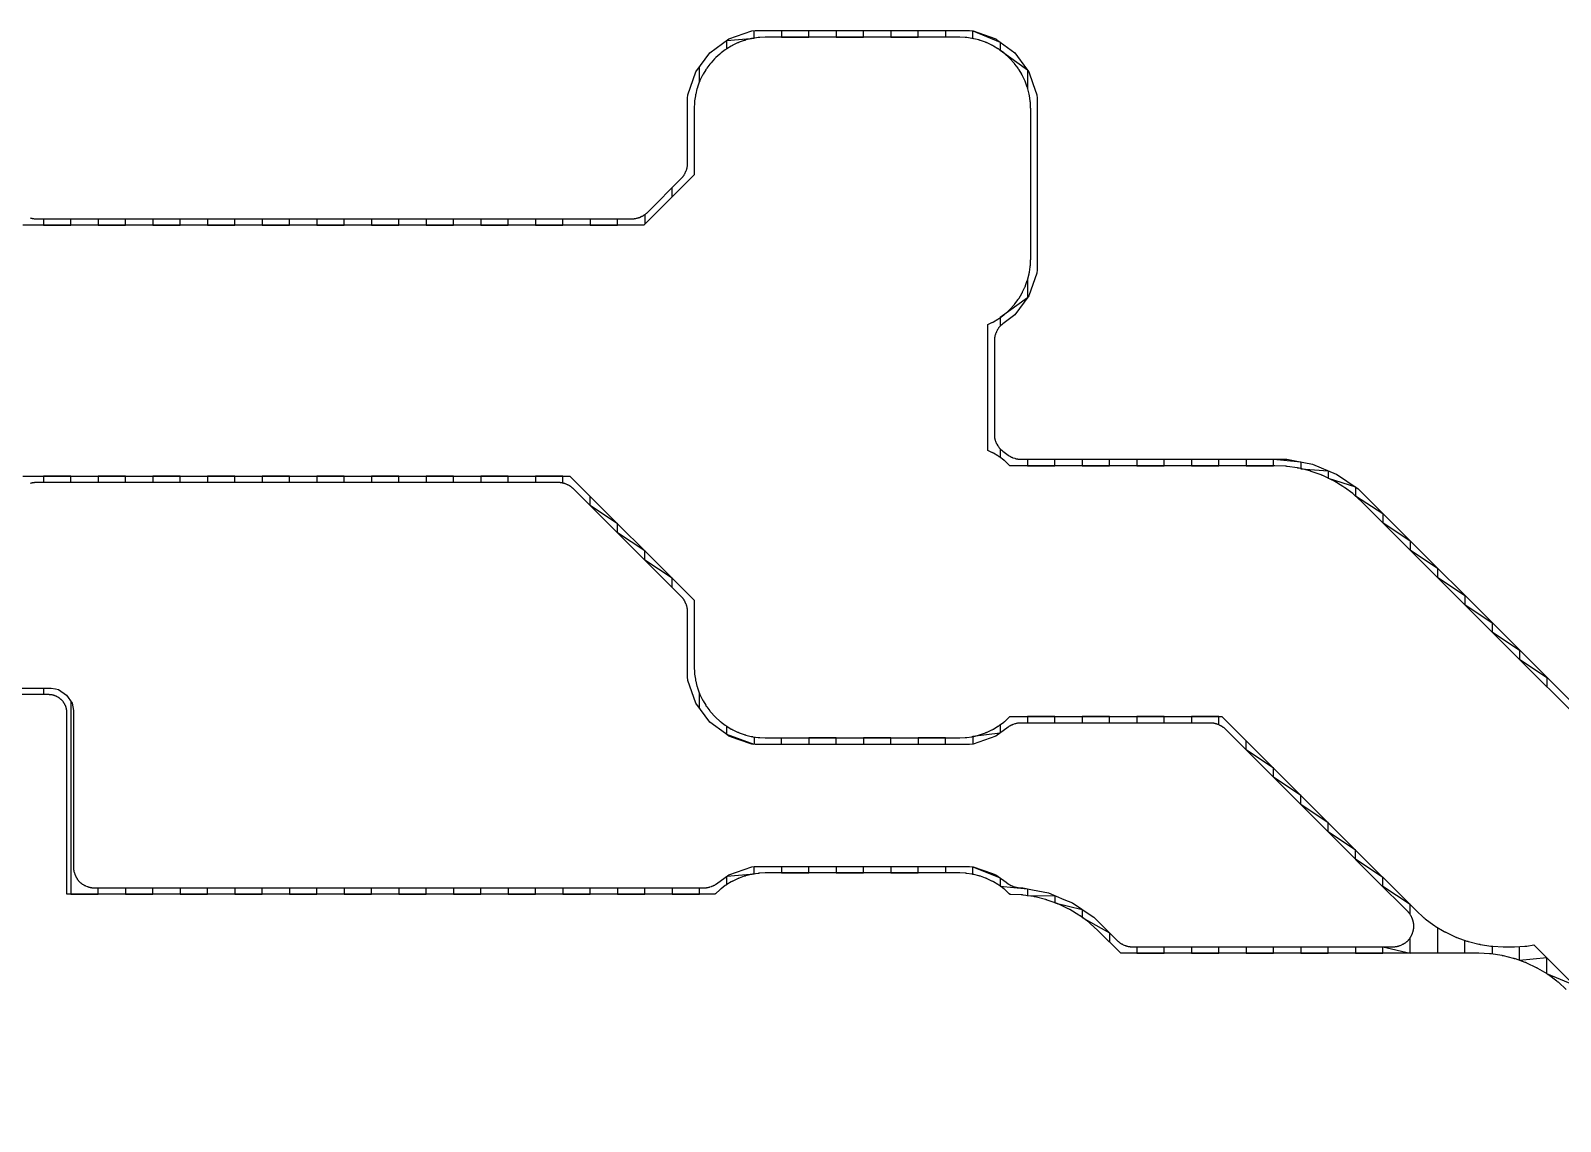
# Model space of a CAD drawing. Header units: metres. Extents: x 141.4 to 191.3, y -114.8 to -61.9.
# Drawn here: x 160.71 to 167.85, y -75.73 to -70.64 of the extents above; entities that cross this region are included whole.
import ezdxf

# ---------------------------------------------------------------- set-up
doc = ezdxf.new("R2010")
doc.units = ezdxf.units.M

msp = doc.modelspace()

# ---------------------------------------------------------------- linework, layer by layer
for points in [[(160.7112, -71.5168), (160.7132, -71.5174), (160.7152, -71.518), (160.7173, -71.5184), (160.7193, -71.5189), (160.7214, -71.5192), (160.7234, -71.5196), (160.7255, -71.5199), (160.7276, -71.5201), (160.7296, -71.5203), (160.7317, -71.5204), (160.7338, -71.5205), (160.7359, -71.5205), (163.5191, -71.5205), (163.5212, -71.5205), (163.5232, -71.5204), (163.5253, -71.5203), (163.5274, -71.5201), (163.5295, -71.5199), (163.5315, -71.5196), (163.5336, -71.5192), (163.5357, -71.5189), (163.5377, -71.5184), (163.5397, -71.518), (163.5417, -71.5174), (163.5438, -71.5168), (163.5457, -71.5162), (163.5477, -71.5155), (163.5497, -71.5148), (163.5516, -71.514), (163.5597, -71.5107), (163.5617, -71.5098), (163.5636, -71.509), (163.5654, -71.5081), (163.5673, -71.5071), (163.5691, -71.5061), (163.5709, -71.505), (163.5727, -71.5039), (163.5744, -71.5028), (163.5762, -71.5016), (163.5778, -71.5004), (163.5795, -71.4991), (163.5811, -71.4978), (163.5827, -71.4965), (163.5843, -71.4951), (163.5858, -71.4937), (163.5873, -71.4922), (163.7482, -71.3313), (163.7497, -71.3298), (163.7511, -71.3283), (163.7525, -71.3267), (163.7538, -71.3251), (163.7551, -71.3235), (163.7564, -71.3218), (163.7576, -71.3202), (163.7588, -71.3184), (163.7599, -71.3167), (163.761, -71.3149), (163.7621, -71.3131), (163.7631, -71.3113), (163.7641, -71.3094), (163.765, -71.3076), (163.7658, -71.3057), (163.7667, -71.3037), (163.77, -71.2956), (163.7708, -71.2937), (163.7715, -71.2917), (163.7722, -71.2897), (163.7728, -71.2878), (163.7734, -71.2857), (163.774, -71.2837), (163.7744, -71.2817), (163.7749, -71.2797), (163.7752, -71.2776), (163.7756, -71.2755), (163.7759, -71.2735), (163.7761, -71.2714), (163.7763, -71.2693), (163.7764, -71.2672), (163.7765, -71.2652), (163.7765, -71.2631), (163.7765, -70.9577), (163.778, -70.9416), (163.8152, -70.8353), (163.8806, -70.7466), (163.9693, -70.6812), (164.0756, -70.644), (164.0917, -70.6425), (165.0923, -70.6425), (165.1084, -70.644), (165.2147, -70.6812), (165.2182, -70.6838), (165.3034, -70.7466), (165.3583, -70.821), (165.3688, -70.8353), (165.3877, -70.8894), (165.406, -70.9416), (165.4075, -70.9577), (165.4075, -71.7583), (165.406, -71.7744), (165.3688, -71.8807), (165.3034, -71.9694), (165.2467, -72.0112), (165.2467, -72.0112), (165.2451, -72.0124), (165.2434, -72.0138), (165.2417, -72.0152), (165.2404, -72.0163), (165.2389, -72.0177), (165.2373, -72.0191), (165.2358, -72.0205), (165.2344, -72.022), (165.2329, -72.0236), (165.2316, -72.0251), (165.2302, -72.0267), (165.2289, -72.0284), (165.2276, -72.03), (165.2264, -72.0317), (165.2252, -72.0334), (165.2241, -72.0352), (165.223, -72.037), (165.2219, -72.0388), (165.2209, -72.0406), (165.22, -72.0425), (165.219, -72.0444), (165.2182, -72.0463), (165.2173, -72.0482), (165.214, -72.0563), (165.2132, -72.0582), (165.2125, -72.0602), (165.2118, -72.0622), (165.2112, -72.0642), (165.2106, -72.0662), (165.21, -72.0682), (165.2096, -72.0702), (165.2091, -72.0723), (165.2088, -72.0743), (165.2084, -72.0764), (165.2081, -72.0784), (165.2079, -72.0805), (165.2077, -72.0826), (165.2076, -72.0847), (165.2075, -72.0867), (165.2075, -72.0888), (165.2075, -72.5272), (165.2075, -72.5293), (165.2076, -72.5314), (165.2077, -72.5335), (165.2079, -72.5352), (165.208, -72.5373), (165.2083, -72.5394), (165.2086, -72.5414), (165.2089, -72.5435), (165.2093, -72.5456), (165.2097, -72.5476), (165.2102, -72.5497), (165.2107, -72.5517), (165.2113, -72.5537), (165.212, -72.5557), (165.2126, -72.5577), (165.2134, -72.5596), (165.2142, -72.5616), (165.215, -72.5635), (165.2159, -72.5654), (165.2168, -72.5673), (165.2178, -72.5691), (165.2188, -72.5709), (165.2198, -72.5727), (165.2244, -72.5803), (165.2255, -72.5821), (165.2266, -72.5838), (165.2278, -72.5855), (165.229, -72.5872), (165.2303, -72.5889), (165.2316, -72.5905), (165.2329, -72.5921), (165.2343, -72.5936), (165.2357, -72.5952), (165.2372, -72.5967), (165.2387, -72.5981), (165.2402, -72.5995), (165.2418, -72.6009), (165.2434, -72.6022), (165.245, -72.6035), (165.2467, -72.6048), (165.2722, -72.6236), (165.2739, -72.6249), (165.2756, -72.626), (165.2774, -72.6272), (165.2791, -72.6282), (165.2809, -72.6293), (165.2828, -72.6303), (165.2846, -72.6312), (165.2865, -72.6322), (165.2884, -72.633), (165.2903, -72.6338), (165.2922, -72.6346), (165.2942, -72.6353), (165.2961, -72.636), (165.303, -72.6382), (165.3049, -72.6389), (165.3069, -72.6394), (165.3089, -72.64), (165.311, -72.6404), (165.313, -72.6409), (165.315, -72.6413), (165.3171, -72.6416), (165.3192, -72.6419), (165.3212, -72.6421), (165.3233, -72.6423), (165.3254, -72.6424), (165.3274, -72.6425), (165.3295, -72.6425), (166.5725, -72.6425), (166.6181, -72.6516), (166.6914, -72.6662), (166.8024, -72.7121), (166.8034, -72.7126), (166.9042, -72.7799), (167.7609, -73.6366), (167.7609, -73.6366), (167.8901, -73.7658)], [(163.9595, -70.7271), (163.9595, -70.6884), (164.087, -70.6778), (164.087, -70.6429), (164.2145, -70.6425), (164.2145, -70.673), (164.342, -70.673), (164.342, -70.6425), (164.4695, -70.6425), (164.4695, -70.673), (164.597, -70.673), (164.597, -70.6425), (164.7245, -70.6425), (164.7245, -70.673), (164.852, -70.673), (164.852, -70.6425), (164.9795, -70.6425), (164.9795, -70.673)], [(165.107, -70.6794), (165.107, -70.6439), (165.2345, -70.6958), (165.2345, -70.7341), (165.362, -70.8261), (165.362, -70.9091)], [(167.89, -73.8084), (167.6908, -73.6093), (167.6908, -73.6092), (166.9257, -72.8442), (166.9242, -72.8427), (166.9227, -72.8413), (166.8863, -72.8083), (166.8847, -72.8069), (166.8831, -72.8056), (166.8815, -72.8043), (166.8799, -72.803), (166.8404, -72.7738), (166.8387, -72.7726), (166.837, -72.7714), (166.8353, -72.7702), (166.8335, -72.7692), (166.7914, -72.7439), (166.7896, -72.7429), (166.7878, -72.7419), (166.7859, -72.7409), (166.784, -72.74), (166.7396, -72.719), (166.7377, -72.7181), (166.7358, -72.7173), (166.7339, -72.7165), (166.7319, -72.7158), (166.6857, -72.6993), (166.6857, -72.6993), (166.6856, -72.6992), (166.6836, -72.6985), (166.6817, -72.6979), (166.6797, -72.6974), (166.6777, -72.6968), (166.6301, -72.6849), (166.6281, -72.6844), (166.626, -72.684), (166.624, -72.6836), (166.6219, -72.6833), (166.5734, -72.6761), (166.5713, -72.6758), (166.5692, -72.6756), (166.5672, -72.6754), (166.5651, -72.6753), (166.516, -72.6729), (166.514, -72.6728), (166.5119, -72.6727), (165.2805, -72.6727), (165.2803, -72.6726), (165.2789, -72.6711), (165.2774, -72.6697), (165.2759, -72.6682), (165.2577, -72.6518), (165.2561, -72.6504), (165.2545, -72.649), (165.2529, -72.6477), (165.2512, -72.6465), (165.2315, -72.6319), (165.2298, -72.6306), (165.2281, -72.6295), (165.2264, -72.6283), (165.2246, -72.6272), (165.2035, -72.6146), (165.2017, -72.6136), (165.1999, -72.6126), (165.1981, -72.6116), (165.1962, -72.6107), (165.1773, -72.6017), (165.1773, -72.0143), (165.1962, -72.0053), (165.1981, -72.0044), (165.1999, -72.0034), (165.2017, -72.0024), (165.2035, -72.0014), (165.2246, -71.9888), (165.2264, -71.9877), (165.2281, -71.9865), (165.2298, -71.9854), (165.2315, -71.9841), (165.2512, -71.9695), (165.2529, -71.9683), (165.2545, -71.967), (165.2561, -71.9656), (165.2577, -71.9642), (165.2759, -71.9478), (165.2774, -71.9463), (165.2789, -71.9449), (165.2803, -71.9434), (165.2818, -71.9419), (165.2982, -71.9237), (165.2996, -71.9221), (165.301, -71.9205), (165.3023, -71.9189), (165.3035, -71.9172), (165.3181, -71.8975), (165.3194, -71.8958), (165.3205, -71.8941), (165.3217, -71.8924), (165.3228, -71.8906), (165.3354, -71.8695), (165.3364, -71.8677), (165.3374, -71.8659), (165.3384, -71.8641), (165.3393, -71.8622), (165.3498, -71.84), (165.3507, -71.8381), (165.3515, -71.8362), (165.3523, -71.8343), (165.353, -71.8323), (165.3613, -71.8092), (165.3613, -71.8092), (165.3613, -71.809), (165.362, -71.8071), (165.3626, -71.8052), (165.3632, -71.8032), (165.3637, -71.8012), (165.3696, -71.7774), (165.3701, -71.7754), (165.3706, -71.7734), (165.3709, -71.7713), (165.3713, -71.7692), (165.3749, -71.745), (165.3752, -71.7429), (165.3754, -71.7408), (165.3756, -71.7388), (165.3757, -71.7367), (165.3769, -71.7122), (165.377, -71.7101), (165.377, -71.708), (165.377, -71.008), (165.377, -71.0059), (165.3769, -71.0038), (165.3757, -70.9793), (165.3756, -70.9772), (165.3754, -70.9752), (165.3752, -70.9731), (165.3749, -70.971), (165.3713, -70.9468), (165.3709, -70.9447), (165.3706, -70.9426), (165.3701, -70.9406), (165.3696, -70.9386), (165.3637, -70.9148), (165.3632, -70.9128), (165.3626, -70.9108), (165.3619, -70.9088), (165.3613, -70.9068), (165.353, -70.8837), (165.3523, -70.8817), (165.3515, -70.8798), (165.3507, -70.8779), (165.3498, -70.876), (165.3393, -70.8538), (165.3384, -70.8519), (165.3374, -70.8501), (165.3364, -70.8483), (165.3354, -70.8465), (165.3228, -70.8254), (165.3217, -70.8236), (165.3205, -70.8219), (165.3194, -70.8202), (165.3181, -70.8185), (165.3035, -70.7988), (165.3023, -70.7971), (165.301, -70.7955), (165.2996, -70.7939), (165.2982, -70.7923), (165.2818, -70.7741), (165.2803, -70.7726), (165.2789, -70.7711), (165.2774, -70.7697), (165.2759, -70.7682), (165.2577, -70.7518), (165.2561, -70.7504), (165.2545, -70.749), (165.2529, -70.7477), (165.2512, -70.7465), (165.2315, -70.7319), (165.2298, -70.7306), (165.2281, -70.7295), (165.2264, -70.7283), (165.2246, -70.7272), (165.2035, -70.7146), (165.2017, -70.7136), (165.1999, -70.7126), (165.1981, -70.7116), (165.1962, -70.7107), (165.174, -70.7002), (165.1721, -70.6993), (165.1702, -70.6985), (165.1683, -70.6977), (165.1663, -70.697), (165.1432, -70.6887), (165.1432, -70.6887), (165.1414, -70.6881), (165.1393, -70.6875), (165.1373, -70.6869), (165.1352, -70.6863), (165.1114, -70.6804), (165.1094, -70.6799), (165.1074, -70.6794), (165.1053, -70.6791), (165.1032, -70.6787), (165.079, -70.6751), (165.0769, -70.6748), (165.0748, -70.6746), (165.0728, -70.6744), (165.0707, -70.6743), (165.0462, -70.6731), (165.0441, -70.673), (165.042, -70.673), (164.142, -70.673), (164.1399, -70.673), (164.1378, -70.6731), (164.1133, -70.6743), (164.1112, -70.6744), (164.1092, -70.6746), (164.1071, -70.6748), (164.105, -70.6751), (164.0808, -70.6787), (164.0787, -70.6791), (164.0766, -70.6794), (164.0746, -70.6799), (164.0726, -70.6804), (164.0488, -70.6863), (164.0468, -70.6868), (164.0448, -70.6874), (164.0428, -70.6881), (164.0408, -70.6887), (164.0177, -70.697), (164.0157, -70.6977), (164.0138, -70.6985), (164.0119, -70.6993), (164.01, -70.7002), (163.9878, -70.7107), (163.9859, -70.7116), (163.9841, -70.7126), (163.9823, -70.7136), (163.9805, -70.7146), (163.9594, -70.7272), (163.9576, -70.7283), (163.9559, -70.7295), (163.9542, -70.7306), (163.9525, -70.7319), (163.9328, -70.7465), (163.9311, -70.7477), (163.9295, -70.749), (163.9279, -70.7504), (163.9263, -70.7518), (163.9081, -70.7682), (163.9066, -70.7697), (163.9051, -70.7711), (163.9037, -70.7726), (163.9022, -70.7741), (163.8858, -70.7923), (163.8844, -70.7939), (163.883, -70.7955), (163.8817, -70.7971), (163.8805, -70.7988), (163.8659, -70.8185), (163.8646, -70.8202), (163.8635, -70.8219), (163.8623, -70.8236), (163.8612, -70.8254), (163.8486, -70.8465), (163.8476, -70.8483), (163.8466, -70.8501), (163.8456, -70.8519), (163.8447, -70.8538), (163.8342, -70.876), (163.8333, -70.8779), (163.8325, -70.8798), (163.8317, -70.8817), (163.831, -70.8837), (163.8227, -70.9068), (163.8227, -70.9068), (163.8227, -70.907), (163.822, -70.9089), (163.8214, -70.9108), (163.8208, -70.9128), (163.8203, -70.9148), (163.8144, -70.9386), (163.8139, -70.9406), (163.8134, -70.9426), (163.8131, -70.9447), (163.8127, -70.9468), (163.8091, -70.971), (163.8088, -70.9731), (163.8086, -70.9752), (163.8084, -70.9772), (163.8083, -70.9793), (163.8071, -71.0038), (163.807, -71.0059), (163.807, -71.008), (163.807, -71.3153), (163.5716, -71.5507), (160.6748, -71.5507)], [(163.832, -70.8809), (163.832, -70.8125)], [(163.577, -71.501), (163.577, -71.5453), (163.7045, -71.4178), (163.7045, -71.375)], [(160.772, -71.5205), (160.772, -71.5507), (160.8995, -71.5507), (160.8995, -71.5205), (161.027, -71.5205), (161.027, -71.5507), (161.1545, -71.5507), (161.1545, -71.5205), (161.282, -71.5205), (161.282, -71.5507), (161.4095, -71.5507), (161.4095, -71.5205), (161.537, -71.5205), (161.537, -71.5507), (161.6645, -71.5507), (161.6645, -71.5205), (161.792, -71.5205), (161.792, -71.5507), (161.9195, -71.5507), (161.9195, -71.5205), (162.047, -71.5205), (162.047, -71.5507), (162.1745, -71.5507), (162.1745, -71.5205), (162.302, -71.5205), (162.302, -71.5507), (162.4295, -71.5507), (162.4295, -71.5205), (162.557, -71.5205), (162.557, -71.5507), (162.6845, -71.5507), (162.6845, -71.5205), (162.812, -71.5205), (162.812, -71.5507), (162.9395, -71.5507), (162.9395, -71.5205), (163.067, -71.5205), (163.067, -71.5507), (163.1945, -71.5507), (163.1945, -71.5205), (163.322, -71.5205), (163.322, -71.5507), (163.4495, -71.5507), (163.4495, -71.5205)], [(165.362, -71.8069), (165.362, -71.8899), (165.2345, -71.9819), (165.2345, -72.0218)], [(165.2345, -72.5939), (165.2345, -72.6341)], [(165.362, -72.6425), (165.362, -72.6727), (165.4895, -72.6727), (165.4895, -72.6425), (165.617, -72.6425), (165.617, -72.6727), (165.7445, -72.6727), (165.7445, -72.6425), (165.872, -72.6425), (165.872, -72.6727), (165.9995, -72.6727), (165.9995, -72.6425), (166.127, -72.6425), (166.127, -72.6727), (166.2545, -72.6727), (166.2545, -72.6425), (166.382, -72.6425), (166.382, -72.6727), (166.5095, -72.6727), (166.5095, -72.6425), (166.637, -72.6553), (166.637, -72.6866), (166.7645, -72.6965), (166.7645, -72.7308), (166.892, -72.7718), (166.892, -72.8135), (167.0195, -72.8952), (167.0195, -72.938), (167.147, -73.0227), (167.147, -73.0655), (167.2745, -73.1502), (167.2745, -73.193), (167.402, -73.2777), (167.402, -73.3205), (167.5295, -73.4052), (167.5295, -73.448), (167.657, -73.5327), (167.657, -73.5755), (167.7845, -73.6602), (167.7845, -73.703)], [(160.6748, -72.7213), (163.2276, -72.7213), (163.807, -73.3007), (163.807, -73.608), (163.807, -73.6101), (163.8071, -73.6122), (163.8083, -73.6367), (163.8084, -73.6388), (163.8086, -73.6408), (163.8088, -73.6429), (163.8091, -73.645), (163.8127, -73.6692), (163.8131, -73.6713), (163.8134, -73.6734), (163.8139, -73.6754), (163.8144, -73.6774), (163.8203, -73.7012), (163.8208, -73.7032), (163.8214, -73.7052), (163.8221, -73.7072), (163.8227, -73.7092), (163.831, -73.7323), (163.8317, -73.7343), (163.8325, -73.7362), (163.8333, -73.7381), (163.8342, -73.74), (163.8447, -73.7622), (163.8456, -73.7641), (163.8466, -73.7659), (163.8476, -73.7677), (163.8486, -73.7695), (163.8612, -73.7906), (163.8623, -73.7924), (163.8635, -73.7941), (163.8646, -73.7958), (163.8659, -73.7975), (163.8805, -73.8172), (163.8817, -73.8189), (163.883, -73.8205), (163.8844, -73.8221), (163.8858, -73.8237), (163.9022, -73.8419), (163.9037, -73.8434), (163.9051, -73.8449), (163.9066, -73.8463), (163.9081, -73.8478), (163.9263, -73.8642), (163.9279, -73.8656), (163.9295, -73.867), (163.9311, -73.8683), (163.9328, -73.8695), (163.9525, -73.8841), (163.9542, -73.8854), (163.9559, -73.8865), (163.9576, -73.8877), (163.9594, -73.8888), (163.9805, -73.9014), (163.9823, -73.9024), (163.9841, -73.9034), (163.9859, -73.9044), (163.9878, -73.9053), (164.01, -73.9158), (164.0119, -73.9167), (164.0138, -73.9175), (164.0157, -73.9183), (164.0177, -73.919), (164.0408, -73.9273), (164.0408, -73.9273), (164.041, -73.9273), (164.0429, -73.928), (164.0448, -73.9286), (164.0468, -73.9292), (164.0488, -73.9297), (164.0726, -73.9356), (164.0746, -73.9361), (164.0766, -73.9366), (164.0787, -73.9369), (164.0808, -73.9373), (164.105, -73.9409), (164.1071, -73.9412), (164.1092, -73.9414), (164.1112, -73.9416), (164.1133, -73.9417), (164.1378, -73.9429), (164.1399, -73.943), (164.142, -73.943), (165.042, -73.943), (165.0441, -73.943), (165.0462, -73.9429), (165.0707, -73.9417), (165.0728, -73.9416), (165.0748, -73.9414), (165.0769, -73.9412), (165.079, -73.9409), (165.1032, -73.9373), (165.1053, -73.9369), (165.1074, -73.9366), (165.1094, -73.9361), (165.1114, -73.9356), (165.1352, -73.9297), (165.1372, -73.9292), (165.1392, -73.9286), (165.1412, -73.9279), (165.1432, -73.9273), (165.1663, -73.919), (165.1683, -73.9183), (165.1702, -73.9175), (165.1721, -73.9167), (165.174, -73.9158), (165.1962, -73.9053), (165.1981, -73.9044), (165.1999, -73.9034), (165.2017, -73.9024), (165.2035, -73.9014), (165.2246, -73.8888), (165.2264, -73.8877), (165.2281, -73.8865), (165.2298, -73.8854), (165.2315, -73.8841), (165.2512, -73.8695), (165.2529, -73.8683), (165.2545, -73.867), (165.2561, -73.8656), (165.2577, -73.8642), (165.2759, -73.8478), (165.2774, -73.8463), (165.2789, -73.8449), (165.2803, -73.8434), (165.2805, -73.8433), (166.2694, -73.8433), (166.8631, -74.4369), (166.8631, -74.4369), (167.172, -74.7458), (167.1735, -74.7473), (167.1751, -74.7487), (167.2114, -74.7817), (167.213, -74.7831), (167.2146, -74.7844), (167.2162, -74.7857), (167.2179, -74.787), (167.2573, -74.8162), (167.259, -74.8174), (167.2607, -74.8186), (167.2625, -74.8198), (167.2642, -74.8208), (167.3064, -74.8461), (167.3082, -74.8471), (167.31, -74.8481), (167.3118, -74.8491), (167.3137, -74.85), (167.3581, -74.871), (167.36, -74.8719), (167.3619, -74.8727), (167.3638, -74.8735), (167.3658, -74.8742), (167.412, -74.8907), (167.412, -74.8907), (167.4138, -74.8914), (167.4159, -74.892), (167.4179, -74.8926), (167.42, -74.8932), (167.4676, -74.9051), (167.4696, -74.9056), (167.4717, -74.906), (167.4737, -74.9064), (167.4758, -74.9067), (167.5244, -74.9139), (167.5264, -74.9142), (167.5285, -74.9144), (167.5306, -74.9146), (167.5327, -74.9147), (167.5817, -74.9171), (167.5838, -74.9172), (167.5859, -74.9173), (167.6295, -74.9173), (167.6316, -74.9172), (167.6337, -74.9171), (167.6827, -74.9147), (167.6848, -74.9146), (167.6869, -74.9144), (167.689, -74.9142), (167.691, -74.9139), (167.7243, -74.909), (170.1239, -77.3086)], [(163.1945, -72.7538), (163.1945, -72.7213), (163.067, -72.7213), (163.067, -72.7515), (162.9395, -72.7515), (162.9395, -72.7213), (162.812, -72.7213), (162.812, -72.7515), (162.6845, -72.7515), (162.6845, -72.7213), (162.557, -72.7213), (162.557, -72.7515), (162.4295, -72.7515), (162.4295, -72.7213), (162.302, -72.7213), (162.302, -72.7515), (162.1745, -72.7515), (162.1745, -72.7213), (162.047, -72.7213), (162.047, -72.7515), (161.9195, -72.7515), (161.9195, -72.7213), (161.792, -72.7213), (161.792, -72.7515), (161.6645, -72.7515), (161.6645, -72.7213), (161.537, -72.7213), (161.537, -72.7515), (161.4095, -72.7515), (161.4095, -72.7213), (161.282, -72.7213), (161.282, -72.7515), (161.1545, -72.7515), (161.1545, -72.7213), (161.027, -72.7213), (161.027, -72.7515), (160.8995, -72.7515), (160.8995, -72.7213), (160.772, -72.7213), (160.772, -72.7515)], [(159.0846, -73.7105), (160.8074, -73.7105), (160.8282, -73.7146), (160.8411, -73.7172), (160.8793, -73.7427), (160.9048, -73.7809), (160.9115, -73.8146), (160.9115, -74.546), (160.9115, -74.5481), (160.9116, -74.5502), (160.9117, -74.5523), (160.9119, -74.5543), (160.9121, -74.5564), (160.9124, -74.5585), (160.9128, -74.5605), (160.9131, -74.5626), (160.9136, -74.5646), (160.914, -74.5667), (160.9146, -74.5687), (160.9152, -74.5707), (160.9158, -74.5727), (160.9165, -74.5746), (160.9172, -74.5766), (160.918, -74.5785), (160.9213, -74.5867), (160.9222, -74.5886), (160.923, -74.5905), (160.9239, -74.5923), (160.9249, -74.5942), (160.9259, -74.596), (160.927, -74.5978), (160.9281, -74.5996), (160.9292, -74.6014), (160.9304, -74.6031), (160.9316, -74.6048), (160.9329, -74.6064), (160.9342, -74.6081), (160.9355, -74.6097), (160.9369, -74.6112), (160.9383, -74.6127), (160.9398, -74.6142), (160.9413, -74.6157), (160.9428, -74.6171), (160.9443, -74.6185), (160.9459, -74.6198), (160.9476, -74.6211), (160.9492, -74.6224), (160.9509, -74.6236), (160.9526, -74.6248), (160.9544, -74.6259), (160.9562, -74.627), (160.958, -74.6281), (160.9598, -74.6291), (160.9617, -74.6301), (160.9635, -74.631), (160.9654, -74.6318), (160.9673, -74.6327), (160.9755, -74.636), (160.9774, -74.6368), (160.9794, -74.6375), (160.9813, -74.6382), (160.9833, -74.6388), (160.9853, -74.6394), (160.9873, -74.64), (160.9894, -74.6404), (160.9914, -74.6409), (160.9935, -74.6412), (160.9955, -74.6416), (160.9976, -74.6419), (160.9997, -74.6421), (161.0017, -74.6423), (161.0038, -74.6424), (161.0059, -74.6425), (161.008, -74.6425), (163.8545, -74.6425), (163.8566, -74.6425), (163.8586, -74.6424), (163.8607, -74.6423), (163.8628, -74.6421), (163.8648, -74.6419), (163.8669, -74.6416), (163.869, -74.6413), (163.871, -74.6409), (163.873, -74.6404), (163.8751, -74.64), (163.8771, -74.6394), (163.8791, -74.6389), (163.881, -74.6382), (163.8879, -74.636), (163.8898, -74.6353), (163.8918, -74.6346), (163.8937, -74.6338), (163.8956, -74.633), (163.8975, -74.6322), (163.8994, -74.6312), (163.9012, -74.6303), (163.9031, -74.6293), (163.9049, -74.6282), (163.9066, -74.6272), (163.9084, -74.626), (163.9101, -74.6249), (163.9118, -74.6236), (163.9693, -74.5812), (164.0756, -74.544), (164.0917, -74.5425), (165.0923, -74.5425), (165.1084, -74.544), (165.1948, -74.5742), (165.2147, -74.5812), (165.2624, -74.6164), (165.2722, -74.6236), (165.2739, -74.6249), (165.2756, -74.626), (165.2774, -74.6272), (165.2791, -74.6282), (165.2809, -74.6293), (165.2828, -74.6303), (165.2846, -74.6312), (165.2865, -74.6322), (165.2884, -74.633), (165.2903, -74.6338), (165.2922, -74.6346), (165.2942, -74.6353), (165.2961, -74.636), (165.303, -74.6382), (165.3049, -74.6389), (165.3069, -74.6394), (165.3089, -74.64), (165.311, -74.6404), (165.313, -74.6409), (165.315, -74.6413), (165.3171, -74.6416), (165.3192, -74.6419), (165.3212, -74.6421), (165.3233, -74.6423), (165.3254, -74.6424), (165.3274, -74.6425), (165.3295, -74.6425), (165.3406, -74.6425), (165.3862, -74.6516), (165.4595, -74.6662), (165.5323, -74.6963), (165.5716, -74.7126), (165.6592, -74.7711), (165.6724, -74.7799), (165.7817, -74.8892), (165.7832, -74.8907), (165.7847, -74.8921), (165.7863, -74.8935), (165.7879, -74.8948), (165.7895, -74.8961), (165.7912, -74.8974), (165.7928, -74.8986), (165.7946, -74.8998), (165.7963, -74.9009), (165.7981, -74.902), (165.7999, -74.9031), (165.8017, -74.9041), (165.8036, -74.9051), (165.8054, -74.906), (165.8073, -74.9068), (165.8093, -74.9077), (165.8174, -74.911), (165.8193, -74.9118), (165.8213, -74.9125), (165.8233, -74.9132), (165.8252, -74.9138), (165.8273, -74.9144), (165.8293, -74.915), (165.8313, -74.9154), (165.8333, -74.9159), (165.8354, -74.9162), (165.8375, -74.9166), (165.8395, -74.9169), (165.8416, -74.9171), (165.8437, -74.9173), (165.8458, -74.9174), (165.8478, -74.9175), (165.8499, -74.9175), (167.0679, -74.9175), (167.07, -74.9175), (167.0721, -74.9174), (167.0742, -74.9173), (167.0763, -74.9171), (167.0783, -74.9169), (167.0804, -74.9166), (167.0825, -74.9162), (167.0845, -74.9159), (167.0866, -74.9154), (167.0886, -74.915), (167.0906, -74.9144), (167.0926, -74.9138), (167.0946, -74.9132), (167.0966, -74.9125), (167.0985, -74.9118), (167.1005, -74.911), (167.1086, -74.9077), (167.1105, -74.9068), (167.1124, -74.906), (167.1143, -74.9051), (167.1161, -74.9041), (167.118, -74.9031), (167.1198, -74.902), (167.1216, -74.9009), (167.1233, -74.8998), (167.125, -74.8986), (167.1267, -74.8974), (167.1284, -74.8961), (167.13, -74.8948), (167.1316, -74.8935), (167.1332, -74.8921), (167.1347, -74.8907), (167.1362, -74.8892), (167.1376, -74.8877), (167.1391, -74.8862), (167.1404, -74.8847), (167.1418, -74.8831), (167.1431, -74.8814), (167.1444, -74.8798), (167.1456, -74.8781), (167.1468, -74.8764), (167.1479, -74.8746), (167.149, -74.8728), (167.15, -74.871), (167.151, -74.8692), (167.152, -74.8673), (167.1529, -74.8655), (167.1538, -74.8636), (167.1546, -74.8617), (167.158, -74.8535), (167.1588, -74.8516), (167.1595, -74.8496), (167.1602, -74.8477), (167.1608, -74.8457), (167.1614, -74.8437), (167.1619, -74.8417), (167.1624, -74.8396), (167.1628, -74.8376), (167.1632, -74.8355), (167.1635, -74.8335), (167.1638, -74.8314), (167.164, -74.8293), (167.1642, -74.8273), (167.1643, -74.8252), (167.1644, -74.8231), (167.1644, -74.821), (167.1644, -74.8189), (167.1643, -74.8168), (167.1642, -74.8147), (167.164, -74.8127), (167.1638, -74.8106), (167.1635, -74.8085), (167.1632, -74.8065), (167.1628, -74.8044), (167.1624, -74.8024), (167.1619, -74.8003), (167.1614, -74.7983), (167.1608, -74.7963), (167.1602, -74.7943), (167.1595, -74.7924), (167.1588, -74.7904), (167.158, -74.7885), (167.1546, -74.7803), (167.1538, -74.7784), (167.1529, -74.7765), (167.152, -74.7747), (167.151, -74.7728), (167.15, -74.771), (167.149, -74.7692), (167.1479, -74.7674), (167.1468, -74.7656), (167.1456, -74.7639), (167.1444, -74.7622), (167.1431, -74.7606), (167.1418, -74.7589), (167.1404, -74.7573), (167.1391, -74.7558), (167.1376, -74.7543), (167.1362, -74.7528), (166.9926, -74.6092), (166.793, -74.4095), (166.7929, -74.4095), (166.2852, -73.9018), (166.2837, -73.9003), (166.2822, -73.8989), (166.2806, -73.8975), (166.279, -73.8962), (166.2774, -73.8949), (166.2757, -73.8936), (166.274, -73.8924), (166.2723, -73.8912), (166.2706, -73.8901), (166.2688, -73.889), (166.267, -73.8879), (166.2651, -73.8869), (166.2633, -73.8859), (166.2614, -73.885), (166.2595, -73.8842), (166.2576, -73.8833), (166.2495, -73.88), (166.2475, -73.8792), (166.2456, -73.8785), (166.2436, -73.8778), (166.2416, -73.8772), (166.2396, -73.8766), (166.2376, -73.876), (166.2356, -73.8756), (166.2335, -73.8751), (166.2315, -73.8748), (166.2294, -73.8744), (166.2273, -73.8741), (166.2253, -73.8739), (166.2232, -73.8737), (166.2211, -73.8736), (166.219, -73.8735), (166.2169, -73.8735), (165.3295, -73.8735), (165.3274, -73.8735), (165.3254, -73.8736), (165.3233, -73.8737), (165.3212, -73.8739), (165.3192, -73.8741), (165.3171, -73.8744), (165.315, -73.8747), (165.313, -73.8751), (165.311, -73.8755), (165.309, -73.876), (165.3069, -73.8766), (165.3049, -73.8771), (165.303, -73.8778), (165.2961, -73.88), (165.2942, -73.8807), (165.2922, -73.8814), (165.2903, -73.8822), (165.2884, -73.883), (165.2865, -73.8838), (165.2846, -73.8848), (165.2828, -73.8857), (165.2809, -73.8867), (165.2791, -73.8878), (165.2774, -73.8888), (165.2756, -73.89), (165.2739, -73.8911), (165.2722, -73.8924), (165.2147, -73.9348), (165.1084, -73.972), (165.0923, -73.9735), (164.0917, -73.9735), (164.0756, -73.972), (164.0122, -73.9498), (163.9693, -73.9348), (163.9526, -73.9225), (163.8806, -73.8694), (163.8152, -73.7807), (163.778, -73.6744), (163.7765, -73.6583), (163.7765, -73.3529), (163.7765, -73.3508), (163.7764, -73.3488), (163.7763, -73.3467), (163.7761, -73.3446), (163.7759, -73.3425), (163.7756, -73.3405), (163.7752, -73.3384), (163.7749, -73.3363), (163.7744, -73.3343), (163.774, -73.3323), (163.7734, -73.3303), (163.7728, -73.3282), (163.7722, -73.3263), (163.7715, -73.3243), (163.7708, -73.3223), (163.77, -73.3204), (163.7667, -73.3123), (163.7658, -73.3103), (163.765, -73.3084), (163.7641, -73.3066), (163.7631, -73.3047), (163.7621, -73.3029), (163.761, -73.3011), (163.7599, -73.2993), (163.7588, -73.2976), (163.7576, -73.2958), (163.7564, -73.2942), (163.7551, -73.2925), (163.7538, -73.2909), (163.7525, -73.2893), (163.7511, -73.2877), (163.7497, -73.2862), (163.7482, -73.2847), (163.2433, -72.7798), (163.2418, -72.7783), (163.2403, -72.7769), (163.2387, -72.7755), (163.2371, -72.7742), (163.2355, -72.7729), (163.2338, -72.7716), (163.2322, -72.7704), (163.2304, -72.7692), (163.2287, -72.7681), (163.2269, -72.767), (163.2251, -72.7659), (163.2233, -72.7649), (163.2214, -72.7639), (163.2196, -72.763), (163.2177, -72.7622), (163.2157, -72.7613), (163.2076, -72.758), (163.2057, -72.7572), (163.2037, -72.7565), (163.2017, -72.7558), (163.1998, -72.7552), (163.1977, -72.7546), (163.1957, -72.754), (163.1937, -72.7536), (163.1917, -72.7531), (163.1896, -72.7528), (163.1875, -72.7524), (163.1855, -72.7521), (163.1834, -72.7519), (163.1813, -72.7517), (163.1792, -72.7516), (163.1772, -72.7515), (163.1751, -72.7515), (160.7359, -72.7515), (160.7338, -72.7515), (160.7317, -72.7516), (160.7296, -72.7517), (160.7276, -72.7519), (160.7255, -72.7521), (160.7234, -72.7524), (160.7214, -72.7528), (160.7193, -72.7531), (160.7173, -72.7536), (160.7152, -72.754), (160.7132, -72.7546), (160.7112, -72.7552)], [(163.7045, -73.241), (163.7045, -73.1982), (163.577, -73.1135), (163.577, -73.0707), (163.4495, -72.986), (163.4495, -72.9432), (163.322, -72.8585), (163.322, -72.8157)], [(160.6445, -73.7105), (160.772, -73.7105), (160.772, -73.741)], [(167.875, -75.1163), (167.8387, -75.0833), (167.8371, -75.0819), (167.8355, -75.0806), (167.8339, -75.0793), (167.8322, -75.078), (167.7928, -75.0488), (167.7911, -75.0476), (167.7894, -75.0464), (167.7876, -75.0452), (167.7858, -75.0442), (167.7437, -75.0189), (167.7419, -75.0179), (167.7401, -75.0169), (167.7383, -75.0159), (167.7364, -75.015), (167.692, -74.994), (167.6901, -74.9931), (167.6882, -74.9923), (167.6863, -74.9915), (167.6843, -74.9908), (167.6381, -74.9743), (167.6381, -74.9743), (167.6379, -74.9742), (167.636, -74.9735), (167.634, -74.9729), (167.6321, -74.9724), (167.6301, -74.9718), (167.5825, -74.9599), (167.5804, -74.9594), (167.5784, -74.959), (167.5764, -74.9586), (167.5743, -74.9583), (167.5257, -74.9511), (167.5237, -74.9508), (167.5216, -74.9506), (167.5195, -74.9504), (167.5174, -74.9503), (167.4684, -74.9479), (167.4663, -74.9478), (167.4642, -74.9477), (165.7974, -74.9477), (165.6938, -74.8442), (165.6923, -74.8427), (165.6908, -74.8413), (165.6544, -74.8083), (165.6529, -74.8069), (165.6513, -74.8056), (165.6496, -74.8043), (165.648, -74.803), (165.6086, -74.7738), (165.6069, -74.7726), (165.6051, -74.7714), (165.6034, -74.7702), (165.6016, -74.7692), (165.5595, -74.7439), (165.5577, -74.7429), (165.5559, -74.7419), (165.554, -74.7409), (165.5522, -74.74), (165.5078, -74.719), (165.5059, -74.7181), (165.504, -74.7173), (165.502, -74.7165), (165.5001, -74.7158), (165.4538, -74.6993), (165.4538, -74.6993), (165.452, -74.6986), (165.45, -74.698), (165.4479, -74.6974), (165.4459, -74.6968), (165.3982, -74.6849), (165.3962, -74.6844), (165.3942, -74.684), (165.3921, -74.6836), (165.3901, -74.6833), (165.3415, -74.6761), (165.3394, -74.6758), (165.3374, -74.6756), (165.3353, -74.6754), (165.3332, -74.6753), (165.2842, -74.6729), (165.2821, -74.6728), (165.2805, -74.6728), (165.2803, -74.6726), (165.2789, -74.6711), (165.2774, -74.6697), (165.2759, -74.6682), (165.2577, -74.6518), (165.2561, -74.6504), (165.2545, -74.649), (165.2529, -74.6477), (165.2512, -74.6465), (165.2315, -74.6319), (165.2298, -74.6306), (165.2281, -74.6295), (165.2264, -74.6283), (165.2246, -74.6272), (165.2035, -74.6146), (165.2017, -74.6136), (165.1999, -74.6126), (165.1981, -74.6116), (165.1962, -74.6107), (165.174, -74.6002), (165.1721, -74.5993), (165.1702, -74.5985), (165.1683, -74.5977), (165.1663, -74.597), (165.1432, -74.5887), (165.1432, -74.5887), (165.1414, -74.5881), (165.1393, -74.5875), (165.1373, -74.5869), (165.1352, -74.5863), (165.1114, -74.5804), (165.1094, -74.5799), (165.1074, -74.5794), (165.1053, -74.5791), (165.1032, -74.5787), (165.079, -74.5751), (165.0769, -74.5748), (165.0748, -74.5746), (165.0728, -74.5744), (165.0707, -74.5743), (165.0462, -74.5731), (165.0441, -74.573), (165.042, -74.573), (164.142, -74.573), (164.1399, -74.573), (164.1378, -74.5731), (164.1133, -74.5743), (164.1112, -74.5744), (164.1092, -74.5746), (164.1071, -74.5748), (164.105, -74.5751), (164.0808, -74.5787), (164.0787, -74.5791), (164.0766, -74.5794), (164.0746, -74.5799), (164.0726, -74.5804), (164.0488, -74.5863), (164.0468, -74.5868), (164.0448, -74.5874), (164.0428, -74.5881), (164.0408, -74.5887), (164.0177, -74.597), (164.0157, -74.5977), (164.0138, -74.5985), (164.0119, -74.5993), (164.01, -74.6002), (163.9878, -74.6107), (163.9859, -74.6116), (163.9841, -74.6126), (163.9823, -74.6136), (163.9805, -74.6146), (163.9594, -74.6272), (163.9576, -74.6283), (163.9559, -74.6295), (163.9542, -74.6306), (163.9525, -74.6319), (163.9328, -74.6465), (163.9311, -74.6477), (163.9295, -74.649), (163.9279, -74.6504), (163.9263, -74.6518), (163.9081, -74.6682), (163.9066, -74.6697), (163.9051, -74.6711), (163.9037, -74.6726), (163.9035, -74.6727), (160.881, -74.6727), (160.881, -73.826), (160.881, -73.8239), (160.8809, -73.8218), (160.8808, -73.8197), (160.8806, -73.8177), (160.8804, -73.8156), (160.8801, -73.8135), (160.8797, -73.8115), (160.8794, -73.8094), (160.8789, -73.8074), (160.8785, -73.8053), (160.8779, -73.8033), (160.8773, -73.8013), (160.8767, -73.7993), (160.876, -73.7974), (160.8753, -73.7954), (160.8745, -73.7935), (160.8737, -73.7916), (160.8728, -73.7897), (160.8719, -73.7878), (160.871, -73.7859), (160.87, -73.7841), (160.8689, -73.7823), (160.8678, -73.7805), (160.8667, -73.7788), (160.8655, -73.7771), (160.8643, -73.7754), (160.863, -73.7737), (160.8617, -73.7721), (160.8604, -73.7705), (160.859, -73.7689), (160.8576, -73.7674), (160.8561, -73.7659), (160.8546, -73.7644), (160.8531, -73.763), (160.8515, -73.7616), (160.8499, -73.7603), (160.8483, -73.759), (160.8466, -73.7577), (160.8449, -73.7565), (160.8432, -73.7553), (160.8415, -73.7542), (160.8397, -73.7531), (160.8379, -73.752), (160.8361, -73.751), (160.8342, -73.7501), (160.8323, -73.7492), (160.8304, -73.7483), (160.8285, -73.7475), (160.8266, -73.7467), (160.8246, -73.746), (160.8227, -73.7453), (160.8207, -73.7447), (160.8187, -73.7441), (160.8167, -73.7435), (160.8146, -73.7431), (160.8126, -73.7426), (160.8105, -73.7423), (160.8085, -73.7419), (160.8064, -73.7416), (160.8043, -73.7414), (160.8023, -73.7412), (160.8002, -73.7411), (160.7981, -73.741), (160.796, -73.741), (159.096, -73.741)], [(160.8995, -73.7731), (160.8995, -74.6727), (161.027, -74.6727), (161.027, -74.6425), (161.1545, -74.6425), (161.1545, -74.6727), (161.282, -74.6727), (161.282, -74.6425), (161.4095, -74.6425), (161.4095, -74.6727), (161.537, -74.6727), (161.537, -74.6425), (161.6645, -74.6425), (161.6645, -74.6727), (161.792, -74.6727), (161.792, -74.6425), (161.9195, -74.6425), (161.9195, -74.6727), (162.047, -74.6727), (162.047, -74.6425), (162.1745, -74.6425), (162.1745, -74.6727), (162.302, -74.6727), (162.302, -74.6425), (162.4295, -74.6425), (162.4295, -74.6727), (162.557, -74.6727), (162.557, -74.6425), (162.6845, -74.6425), (162.6845, -74.6727), (162.812, -74.6727), (162.812, -74.6425), (162.9395, -74.6425), (162.9395, -74.6727), (163.067, -74.6727), (163.067, -74.6425), (163.1945, -74.6425), (163.1945, -74.6727), (163.322, -74.6727), (163.322, -74.6425), (163.4495, -74.6425), (163.4495, -74.6727), (163.577, -74.6727), (163.577, -74.6425), (163.7045, -74.6425), (163.7045, -74.6727), (163.832, -74.6727), (163.832, -74.6425)], [(163.832, -73.8035), (163.832, -73.7351)], [(166.2545, -73.8821), (166.2545, -73.8433), (166.127, -73.8433), (166.127, -73.8735), (165.9995, -73.8735), (165.9995, -73.8433), (165.872, -73.8433), (165.872, -73.8735), (165.7445, -73.8735), (165.7445, -73.8433), (165.617, -73.8433), (165.617, -73.8735), (165.4895, -73.8735), (165.4895, -73.8433), (165.362, -73.8433), (165.362, -73.8735)], [(164.087, -73.9382), (164.087, -73.9731), (163.9595, -73.9276), (163.9595, -73.8889)], [(165.2345, -73.8819), (165.2345, -73.9202), (165.107, -73.9366), (165.107, -73.9721), (164.9795, -73.9735), (164.9795, -73.943), (164.852, -73.943), (164.852, -73.9735), (164.7245, -73.9735), (164.7245, -73.943), (164.597, -73.943), (164.597, -73.9735), (164.4695, -73.9735), (164.4695, -73.943), (164.342, -73.943), (164.342, -73.9735), (164.2145, -73.9735), (164.2145, -73.943)], [(167.147, -74.7661), (167.147, -74.7209), (167.0195, -74.6361), (167.0195, -74.5934), (166.892, -74.5086), (166.892, -74.4659), (166.7645, -74.3811), (166.7645, -74.3384), (166.637, -74.2536), (166.637, -74.2109), (166.5095, -74.1261), (166.5095, -74.0834), (166.382, -73.9986), (166.382, -73.9559)], [(163.9595, -74.6271), (163.9595, -74.5884), (164.087, -74.5778), (164.087, -74.5429), (164.2145, -74.5425), (164.2145, -74.573), (164.342, -74.573), (164.342, -74.5425), (164.4695, -74.5425), (164.4695, -74.573), (164.597, -74.573), (164.597, -74.5425), (164.7245, -74.5425), (164.7245, -74.573), (164.852, -74.573), (164.852, -74.5425), (164.9795, -74.5425), (164.9795, -74.573)], [(165.107, -74.5794), (165.107, -74.5439), (165.2345, -74.5958), (165.2345, -74.6341), (165.362, -74.6468), (165.362, -74.6791), (165.4895, -74.6786), (165.4895, -74.712), (165.617, -74.743), (165.617, -74.7801), (165.7445, -74.8521), (165.7445, -74.8949)], [(167.2745, -74.827), (167.2745, -74.9477)], [(165.872, -74.9175), (165.872, -74.9477), (165.9995, -74.9477), (165.9995, -74.9175), (166.127, -74.9175), (166.127, -74.9477), (166.2545, -74.9477), (166.2545, -74.9175), (166.382, -74.9175), (166.382, -74.9477), (166.5095, -74.9477), (166.5095, -74.9175), (166.637, -74.9175), (166.637, -74.9477), (166.7645, -74.9477), (166.7645, -74.9175), (166.892, -74.9175), (166.892, -74.9477), (167.0195, -74.9477), (167.0195, -74.9175), (167.147, -74.9477), (167.147, -74.8759)], [(167.402, -74.9477), (167.402, -74.8872)], [(167.5295, -74.9145), (167.5295, -74.9516)], [(167.912, -75.0967), (167.7845, -75.0434), (167.7845, -74.9692), (167.657, -74.981), (167.657, -74.916)]]:
    msp.add_lwpolyline(points)

doc.saveas('drawing.dxf')
